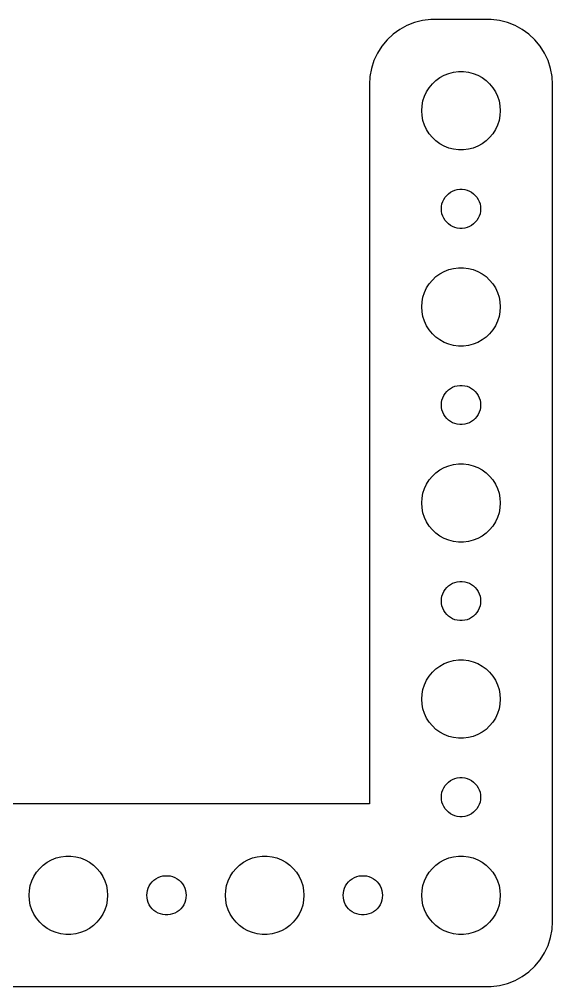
# Model space of a CAD drawing. Header units: metres. Extents: x -37 to 37, y 77 to 151.
# Drawn here: x -3.7 to 37, y 77 to 151 of the extents above; entities that cross this region are included whole.
import ezdxf

# ---------------------------------------------------------------- set-up
doc = ezdxf.new("R2010")
doc.units = ezdxf.units.M

msp = doc.modelspace()

# ---------------------------------------------------------------- linework, layer by layer
for p, q in [((27.686, 150.99), (27.0631, 150.911)), ((32.3139, 150.99), (27.686, 150.99)), ((32.9369, 150.911), (32.3139, 150.99)), ((25.3209, 150.222), (24.8129, 149.853)), ((25.8711, 150.524), (25.3209, 150.222)), ((26.4549, 150.755), (25.8711, 150.524)), ((27.0631, 150.911), (26.4549, 150.755)), ((33.5451, 150.755), (32.9369, 150.911)), ((34.1289, 150.524), (33.5451, 150.755)), ((34.6791, 150.222), (34.1289, 150.524)), ((35.1871, 149.853), (34.6791, 150.222)), ((24.8129, 149.853), (24.3551, 149.423)), ((35.6448, 149.423), (35.1871, 149.853)), ((23.9549, 148.939), (23.6185, 148.409)), ((24.3551, 149.423), (23.9549, 148.939)), ((36.0451, 148.939), (35.6448, 149.423)), ((36.3815, 148.409), (36.0451, 148.939)), ((23.6185, 148.409), (23.3511, 147.841)), ((36.6489, 147.841), (36.3815, 148.409)), ((23.1571, 147.243), (23.0394, 146.627)), ((23.3511, 147.841), (23.1571, 147.243)), ((36.8429, 147.243), (36.6489, 147.841)), ((36.9606, 146.627), (36.8429, 147.243)), ((23.0394, 146.627), (23, 146)), ((28.0877, 146.312), (28.3925, 146.533)), ((28.3925, 146.533), (28.7227, 146.714)), ((28.7227, 146.714), (29.0729, 146.853)), ((29.0729, 146.853), (29.4379, 146.947)), ((29.4379, 146.947), (29.8116, 146.994)), ((29.8116, 146.994), (30.1884, 146.994)), ((30.1884, 146.994), (30.5621, 146.947)), ((30.5621, 146.947), (30.927, 146.853)), ((30.927, 146.853), (31.2773, 146.714)), ((31.2773, 146.714), (31.6075, 146.533)), ((31.6075, 146.533), (31.9123, 146.312)), ((37, 146), (36.9606, 146.627)), ((23, 146), (23, 90.9901)), ((27.3711, 145.445), (27.5729, 145.763)), ((27.5729, 145.763), (27.8131, 146.054)), ((27.8131, 146.054), (28.0877, 146.312)), ((31.9123, 146.312), (32.1869, 146.054)), ((32.1869, 146.054), (32.427, 145.763)), ((32.427, 145.763), (32.6289, 145.445)), ((37, 82), (37, 146)), ((27.0942, 144.746), (27.2107, 145.104)), ((27.2107, 145.104), (27.3711, 145.445)), ((32.6289, 145.445), (32.7893, 145.104)), ((32.7893, 145.104), (32.9057, 144.746)), ((27, 144), (27.0237, 144.376)), ((27.0237, 144.376), (27.0942, 144.746)), ((32.9057, 144.746), (32.9763, 144.376)), ((32.9763, 144.376), (33, 144)), ((27.0237, 143.624), (27, 144)), ((27.0942, 143.254), (27.0237, 143.624)), ((32.9763, 143.624), (32.9057, 143.254)), ((33, 144), (32.9763, 143.624)), ((27.2107, 142.896), (27.0942, 143.254)), ((27.3711, 142.555), (27.2107, 142.896)), ((32.7893, 142.896), (32.6289, 142.555)), ((32.9057, 143.254), (32.7893, 142.896)), ((27.5729, 142.237), (27.3711, 142.555)), ((27.8131, 141.946), (27.5729, 142.237)), ((32.427, 142.237), (32.1869, 141.946)), ((32.6289, 142.555), (32.427, 142.237)), ((28.0877, 141.688), (27.8131, 141.946)), ((28.3925, 141.467), (28.0877, 141.688)), ((28.7227, 141.286), (28.3925, 141.467)), ((31.6075, 141.467), (31.2773, 141.286)), ((31.9123, 141.688), (31.6075, 141.467)), ((32.1869, 141.946), (31.9123, 141.688)), ((29.0729, 141.147), (28.7227, 141.286)), ((29.4379, 141.053), (29.0729, 141.147)), ((29.8116, 141.006), (29.4379, 141.053)), ((30.1884, 141.006), (29.8116, 141.006)), ((30.5621, 141.053), (30.1884, 141.006)), ((30.927, 141.147), (30.5621, 141.053)), ((31.2773, 141.286), (30.927, 141.147)), ((28.9065, 137.527), (29.0439, 137.656)), ((29.0439, 137.656), (29.1963, 137.766)), ((29.1963, 137.766), (29.3613, 137.857)), ((29.3613, 137.857), (29.5365, 137.927)), ((29.5365, 137.927), (29.7189, 137.973)), ((29.7189, 137.973), (29.9058, 137.997)), ((29.9058, 137.997), (30.0942, 137.997)), ((30.0942, 137.997), (30.2811, 137.973)), ((30.2811, 137.973), (30.4635, 137.927)), ((30.4635, 137.927), (30.6387, 137.857)), ((30.6387, 137.857), (30.8037, 137.766)), ((30.8037, 137.766), (30.9561, 137.656)), ((30.9561, 137.656), (31.0934, 137.527)), ((28.5118, 136.688), (28.5471, 136.873)), ((28.5471, 136.873), (28.6053, 137.052)), ((28.6053, 137.052), (28.6855, 137.223)), ((28.6855, 137.223), (28.7865, 137.382)), ((28.7865, 137.382), (28.9065, 137.527)), ((31.0934, 137.527), (31.2135, 137.382)), ((31.2135, 137.382), (31.3145, 137.223)), ((31.3145, 137.223), (31.3947, 137.052)), ((31.3947, 137.052), (31.4529, 136.873)), ((31.4529, 136.873), (31.4882, 136.688)), ((28.5, 136.5), (28.5118, 136.688)), ((28.5118, 136.312), (28.5, 136.5)), ((28.5471, 136.127), (28.5118, 136.312)), ((28.6053, 135.948), (28.5471, 136.127)), ((31.4529, 136.127), (31.3947, 135.948)), ((31.4882, 136.312), (31.4529, 136.127)), ((31.4882, 136.688), (31.5, 136.5)), ((31.5, 136.5), (31.4882, 136.312)), ((28.6855, 135.777), (28.6053, 135.948)), ((28.7865, 135.618), (28.6855, 135.777)), ((28.9065, 135.473), (28.7865, 135.618)), ((29.0439, 135.344), (28.9065, 135.473)), ((31.0934, 135.473), (30.9561, 135.344)), ((31.2135, 135.618), (31.0934, 135.473)), ((31.3145, 135.777), (31.2135, 135.618)), ((31.3947, 135.948), (31.3145, 135.777)), ((29.1963, 135.234), (29.0439, 135.344)), ((29.3613, 135.143), (29.1963, 135.234)), ((29.5365, 135.073), (29.3613, 135.143)), ((29.7189, 135.027), (29.5365, 135.073)), ((29.9058, 135.003), (29.7189, 135.027)), ((30.0942, 135.003), (29.9058, 135.003)), ((30.2811, 135.027), (30.0942, 135.003)), ((30.4635, 135.073), (30.2811, 135.027)), ((30.6387, 135.143), (30.4635, 135.073)), ((30.8037, 135.234), (30.6387, 135.143)), ((30.9561, 135.344), (30.8037, 135.234)), ((28.3925, 131.533), (28.7227, 131.714)), ((28.7227, 131.714), (29.0729, 131.853)), ((29.0729, 131.853), (29.4379, 131.947)), ((29.4379, 131.947), (29.8116, 131.994)), ((29.8116, 131.994), (30.1884, 131.994)), ((30.1884, 131.994), (30.5621, 131.947)), ((30.5621, 131.947), (30.927, 131.853)), ((30.927, 131.853), (31.2773, 131.714)), ((31.2773, 131.714), (31.6075, 131.533)), ((27.5729, 130.763), (27.8131, 131.054)), ((27.8131, 131.054), (28.0877, 131.312)), ((28.0877, 131.312), (28.3925, 131.533)), ((31.6075, 131.533), (31.9123, 131.312)), ((31.9123, 131.312), (32.1869, 131.054)), ((32.1869, 131.054), (32.427, 130.763)), ((27.2107, 130.104), (27.3711, 130.445)), ((27.3711, 130.445), (27.5729, 130.763)), ((32.427, 130.763), (32.6289, 130.445)), ((32.6289, 130.445), (32.7893, 130.104)), ((27.0237, 129.376), (27.0942, 129.746)), ((27.0942, 129.746), (27.2107, 130.104)), ((32.7893, 130.104), (32.9057, 129.746)), ((32.9057, 129.746), (32.9763, 129.376)), ((27, 129), (27.0237, 129.376)), ((27.0237, 128.624), (27, 129)), ((32.9763, 129.376), (33, 129)), ((33, 129), (32.9763, 128.624)), ((27.0942, 128.254), (27.0237, 128.624)), ((27.2107, 127.896), (27.0942, 128.254)), ((32.9057, 128.254), (32.7893, 127.896)), ((32.9763, 128.624), (32.9057, 128.254)), ((27.3711, 127.555), (27.2107, 127.896)), ((27.5729, 127.237), (27.3711, 127.555)), ((32.6289, 127.555), (32.427, 127.237)), ((32.7893, 127.896), (32.6289, 127.555)), ((27.8131, 126.946), (27.5729, 127.237)), ((28.0877, 126.688), (27.8131, 126.946)), ((28.3925, 126.467), (28.0877, 126.688)), ((31.9123, 126.688), (31.6075, 126.467)), ((32.1869, 126.946), (31.9123, 126.688)), ((32.427, 127.237), (32.1869, 126.946)), ((28.7227, 126.286), (28.3925, 126.467)), ((29.0729, 126.147), (28.7227, 126.286)), ((29.4379, 126.053), (29.0729, 126.147)), ((29.8116, 126.006), (29.4379, 126.053)), ((30.1884, 126.006), (29.8116, 126.006)), ((30.5621, 126.053), (30.1884, 126.006)), ((30.927, 126.147), (30.5621, 126.053)), ((31.2773, 126.286), (30.927, 126.147)), ((31.6075, 126.467), (31.2773, 126.286)), ((29.1963, 122.766), (29.3613, 122.857)), ((29.3613, 122.857), (29.5365, 122.927)), ((29.5365, 122.927), (29.7189, 122.973)), ((29.7189, 122.973), (29.9058, 122.997)), ((29.9058, 122.997), (30.0942, 122.997)), ((30.0942, 122.997), (30.2811, 122.973)), ((30.2811, 122.973), (30.4635, 122.927)), ((30.4635, 122.927), (30.6387, 122.857)), ((30.6387, 122.857), (30.8037, 122.766)), ((28.6053, 122.052), (28.6855, 122.223)), ((28.6855, 122.223), (28.7865, 122.382)), ((28.7865, 122.382), (28.9065, 122.527)), ((28.9065, 122.527), (29.0439, 122.656)), ((29.0439, 122.656), (29.1963, 122.766)), ((30.8037, 122.766), (30.9561, 122.656)), ((30.9561, 122.656), (31.0934, 122.527)), ((31.0934, 122.527), (31.2135, 122.382)), ((31.2135, 122.382), (31.3145, 122.223)), ((31.3145, 122.223), (31.3947, 122.052)), ((28.5, 121.5), (28.5118, 121.688)), ((28.5118, 121.312), (28.5, 121.5)), ((28.5118, 121.688), (28.5471, 121.873)), ((28.5471, 121.873), (28.6053, 122.052)), ((31.3947, 122.052), (31.4529, 121.873)), ((31.4529, 121.873), (31.4882, 121.688)), ((31.4882, 121.688), (31.5, 121.5)), ((31.5, 121.5), (31.4882, 121.312)), ((28.5471, 121.127), (28.5118, 121.312)), ((28.6053, 120.948), (28.5471, 121.127)), ((28.6855, 120.777), (28.6053, 120.948)), ((28.7865, 120.618), (28.6855, 120.777)), ((28.9065, 120.473), (28.7865, 120.618)), ((31.2135, 120.618), (31.0934, 120.473)), ((31.3145, 120.777), (31.2135, 120.618)), ((31.3947, 120.948), (31.3145, 120.777)), ((31.4529, 121.127), (31.3947, 120.948)), ((31.4882, 121.312), (31.4529, 121.127)), ((29.0439, 120.344), (28.9065, 120.473)), ((29.1963, 120.234), (29.0439, 120.344)), ((29.3613, 120.143), (29.1963, 120.234)), ((29.5365, 120.073), (29.3613, 120.143)), ((29.7189, 120.027), (29.5365, 120.073)), ((29.9058, 120.003), (29.7189, 120.027)), ((30.0942, 120.003), (29.9058, 120.003)), ((30.2811, 120.027), (30.0942, 120.003)), ((30.4635, 120.073), (30.2811, 120.027)), ((30.6387, 120.143), (30.4635, 120.073)), ((30.8037, 120.234), (30.6387, 120.143)), ((30.9561, 120.344), (30.8037, 120.234)), ((31.0934, 120.473), (30.9561, 120.344)), ((29.0729, 116.853), (29.4379, 116.947)), ((29.4379, 116.947), (29.8116, 116.994)), ((29.8116, 116.994), (30.1884, 116.994)), ((30.1884, 116.994), (30.5621, 116.947)), ((30.5621, 116.947), (30.927, 116.853)), ((27.8131, 116.054), (28.0877, 116.312)), ((28.0877, 116.312), (28.3925, 116.533)), ((28.3925, 116.533), (28.7227, 116.714)), ((28.7227, 116.714), (29.0729, 116.853)), ((30.927, 116.853), (31.2773, 116.714)), ((31.2773, 116.714), (31.6075, 116.533)), ((31.6075, 116.533), (31.9123, 116.312)), ((31.9123, 116.312), (32.1869, 116.054)), ((27.2107, 115.104), (27.3711, 115.445)), ((27.3711, 115.445), (27.5729, 115.763)), ((27.5729, 115.763), (27.8131, 116.054)), ((32.1869, 116.054), (32.427, 115.763)), ((32.427, 115.763), (32.6289, 115.445)), ((32.6289, 115.445), (32.7893, 115.104)), ((27.0237, 114.376), (27.0942, 114.746)), ((27.0942, 114.746), (27.2107, 115.104)), ((32.7893, 115.104), (32.9057, 114.746)), ((32.9057, 114.746), (32.9763, 114.376)), ((27, 114), (27.0237, 114.376)), ((27.0237, 113.624), (27, 114)), ((32.9763, 114.376), (33, 114)), ((33, 114), (32.9763, 113.624)), ((27.0942, 113.254), (27.0237, 113.624)), ((27.2107, 112.896), (27.0942, 113.254)), ((32.9057, 113.254), (32.7893, 112.896)), ((32.9763, 113.624), (32.9057, 113.254)), ((27.3711, 112.555), (27.2107, 112.896)), ((27.5729, 112.237), (27.3711, 112.555)), ((32.6289, 112.555), (32.427, 112.237)), ((32.7893, 112.896), (32.6289, 112.555)), ((27.8131, 111.946), (27.5729, 112.237)), ((28.0877, 111.688), (27.8131, 111.946)), ((32.1869, 111.946), (31.9123, 111.688)), ((32.427, 112.237), (32.1869, 111.946)), ((28.3925, 111.467), (28.0877, 111.688)), ((28.7227, 111.286), (28.3925, 111.467)), ((29.0729, 111.147), (28.7227, 111.286)), ((29.4379, 111.053), (29.0729, 111.147)), ((29.8116, 111.006), (29.4379, 111.053)), ((30.1884, 111.006), (29.8116, 111.006)), ((30.5621, 111.053), (30.1884, 111.006)), ((30.927, 111.147), (30.5621, 111.053)), ((31.2773, 111.286), (30.927, 111.147)), ((31.6075, 111.467), (31.2773, 111.286)), ((31.9123, 111.688), (31.6075, 111.467)), ((28.6855, 107.223), (28.7865, 107.382)), ((28.7865, 107.382), (28.9065, 107.527)), ((28.9065, 107.527), (29.0439, 107.656)), ((29.0439, 107.656), (29.1963, 107.766)), ((29.1963, 107.766), (29.3613, 107.857)), ((29.3613, 107.857), (29.5365, 107.927)), ((29.5365, 107.927), (29.7189, 107.973)), ((29.7189, 107.973), (29.9058, 107.997)), ((29.9058, 107.997), (30.0942, 107.997)), ((30.0942, 107.997), (30.2811, 107.973)), ((30.2811, 107.973), (30.4635, 107.927)), ((30.4635, 107.927), (30.6387, 107.857)), ((30.6387, 107.857), (30.8037, 107.766)), ((30.8037, 107.766), (30.9561, 107.656)), ((30.9561, 107.656), (31.0934, 107.527)), ((31.0934, 107.527), (31.2135, 107.382)), ((31.2135, 107.382), (31.3145, 107.223)), ((28.5, 106.5), (28.5118, 106.688)), ((28.5118, 106.688), (28.5471, 106.873)), ((28.5471, 106.873), (28.6053, 107.052)), ((28.6053, 107.052), (28.6855, 107.223)), ((31.3145, 107.223), (31.3947, 107.052)), ((31.3947, 107.052), (31.4529, 106.873)), ((31.4529, 106.873), (31.4882, 106.688)), ((31.4882, 106.688), (31.5, 106.5)), ((28.5118, 106.312), (28.5, 106.5)), ((28.5471, 106.127), (28.5118, 106.312)), ((28.6053, 105.948), (28.5471, 106.127)), ((28.6855, 105.777), (28.6053, 105.948)), ((31.3947, 105.948), (31.3145, 105.777)), ((31.4529, 106.127), (31.3947, 105.948)), ((31.4882, 106.312), (31.4529, 106.127)), ((31.5, 106.5), (31.4882, 106.312)), ((28.7865, 105.618), (28.6855, 105.777)), ((28.9065, 105.473), (28.7865, 105.618)), ((29.0439, 105.344), (28.9065, 105.473)), ((29.1963, 105.234), (29.0439, 105.344)), ((29.3613, 105.143), (29.1963, 105.234)), ((29.5365, 105.073), (29.3613, 105.143)), ((29.7189, 105.027), (29.5365, 105.073)), ((30.4635, 105.073), (30.2811, 105.027)), ((30.6387, 105.143), (30.4635, 105.073)), ((30.8037, 105.234), (30.6387, 105.143)), ((30.9561, 105.344), (30.8037, 105.234)), ((31.0934, 105.473), (30.9561, 105.344)), ((31.2135, 105.618), (31.0934, 105.473)), ((31.3145, 105.777), (31.2135, 105.618)), ((29.9058, 105.003), (29.7189, 105.027)), ((30.0942, 105.003), (29.9058, 105.003)), ((30.2811, 105.027), (30.0942, 105.003)), ((28.0877, 101.312), (28.3925, 101.533)), ((28.3925, 101.533), (28.7227, 101.714)), ((28.7227, 101.714), (29.0729, 101.853)), ((29.0729, 101.853), (29.4379, 101.947)), ((29.4379, 101.947), (29.8116, 101.994)), ((29.8116, 101.994), (30.1884, 101.994)), ((30.1884, 101.994), (30.5621, 101.947)), ((30.5621, 101.947), (30.927, 101.853)), ((30.927, 101.853), (31.2773, 101.714)), ((31.2773, 101.714), (31.6075, 101.533)), ((31.6075, 101.533), (31.9123, 101.312)), ((27.3711, 100.445), (27.5729, 100.763)), ((27.5729, 100.763), (27.8131, 101.054)), ((27.8131, 101.054), (28.0877, 101.312)), ((31.9123, 101.312), (32.1869, 101.054)), ((32.1869, 101.054), (32.427, 100.763)), ((32.427, 100.763), (32.6289, 100.445)), ((27.0942, 99.7461), (27.2107, 100.104)), ((27.2107, 100.104), (27.3711, 100.445)), ((32.6289, 100.445), (32.7893, 100.104)), ((32.7893, 100.104), (32.9057, 99.7461)), ((27, 99), (27.0237, 99.376)), ((27.0237, 99.376), (27.0942, 99.7461)), ((32.9057, 99.7461), (32.9763, 99.376)), ((32.9763, 99.376), (33, 99)), ((27.0237, 98.624), (27, 99)), ((27.0942, 98.2539), (27.0237, 98.624)), ((32.9763, 98.624), (32.9057, 98.2539)), ((33, 99), (32.9763, 98.624)), ((27.2107, 97.8956), (27.0942, 98.2539)), ((27.3711, 97.5547), (27.2107, 97.8956)), ((32.7893, 97.8956), (32.6289, 97.5547)), ((32.9057, 98.2539), (32.7893, 97.8956)), ((27.5729, 97.2366), (27.3711, 97.5547)), ((27.8131, 96.9464), (27.5729, 97.2366)), ((28.0877, 96.6884), (27.8131, 96.9464)), ((32.1869, 96.9464), (31.9123, 96.6884)), ((32.427, 97.2366), (32.1869, 96.9464)), ((32.6289, 97.5547), (32.427, 97.2366)), ((28.3925, 96.467), (28.0877, 96.6884)), ((28.7227, 96.2855), (28.3925, 96.467)), ((29.0729, 96.1468), (28.7227, 96.2855)), ((31.2773, 96.2855), (30.927, 96.1468)), ((31.6075, 96.467), (31.2773, 96.2855)), ((31.9123, 96.6884), (31.6075, 96.467)), ((29.4379, 96.0531), (29.0729, 96.1468)), ((29.8116, 96.0059), (29.4379, 96.0531)), ((30.1884, 96.0059), (29.8116, 96.0059)), ((30.5621, 96.0531), (30.1884, 96.0059)), ((30.927, 96.1468), (30.5621, 96.0531)), ((28.7865, 92.3817), (28.9065, 92.5268)), ((28.9065, 92.5268), (29.0439, 92.6558)), ((29.0439, 92.6558), (29.1963, 92.7665)), ((29.1963, 92.7665), (29.3613, 92.8572)), ((29.3613, 92.8572), (29.5365, 92.9266)), ((29.5365, 92.9266), (29.7189, 92.9734)), ((29.7189, 92.9734), (29.9058, 92.997)), ((29.9058, 92.997), (30.0942, 92.997)), ((30.0942, 92.997), (30.2811, 92.9734)), ((30.2811, 92.9734), (30.4635, 92.9266)), ((30.4635, 92.9266), (30.6387, 92.8572)), ((30.6387, 92.8572), (30.8037, 92.7665)), ((30.8037, 92.7665), (30.9561, 92.6558)), ((30.9561, 92.6558), (31.0934, 92.5268)), ((31.0934, 92.5268), (31.2135, 92.3817)), ((28.5118, 91.688), (28.5471, 91.873)), ((28.5471, 91.873), (28.6053, 92.0522)), ((28.6053, 92.0522), (28.6855, 92.2226)), ((28.6855, 92.2226), (28.7865, 92.3817)), ((31.2135, 92.3817), (31.3145, 92.2226)), ((31.3145, 92.2226), (31.3947, 92.0522)), ((31.3947, 92.0522), (31.4529, 91.873)), ((31.4529, 91.873), (31.4882, 91.688)), ((28.5, 91.5), (28.5118, 91.688)), ((28.5118, 91.312), (28.5, 91.5)), ((28.5471, 91.127), (28.5118, 91.312)), ((28.6053, 90.9478), (28.5471, 91.127)), ((31.4529, 91.127), (31.3947, 90.9478)), ((31.4882, 91.312), (31.4529, 91.127)), ((31.4882, 91.688), (31.5, 91.5)), ((31.5, 91.5), (31.4882, 91.312)), ((23, 90.9901), (-23, 90.9901)), ((28.6855, 90.7774), (28.6053, 90.9478)), ((28.7865, 90.6183), (28.6855, 90.7774)), ((28.9065, 90.4732), (28.7865, 90.6183)), ((29.0439, 90.3442), (28.9065, 90.4732)), ((29.1963, 90.2335), (29.0439, 90.3442)), ((30.9561, 90.3442), (30.8037, 90.2335)), ((31.0934, 90.4732), (30.9561, 90.3442)), ((31.2135, 90.6183), (31.0934, 90.4732)), ((31.3145, 90.7774), (31.2135, 90.6183)), ((31.3947, 90.9478), (31.3145, 90.7774)), ((29.3613, 90.1427), (29.1963, 90.2335)), ((29.5365, 90.0734), (29.3613, 90.1427)), ((29.7189, 90.0266), (29.5365, 90.0734)), ((29.9058, 90.0029), (29.7189, 90.0266)), ((30.0942, 90.0029), (29.9058, 90.0029)), ((30.2811, 90.0266), (30.0942, 90.0029)), ((30.4635, 90.0734), (30.2811, 90.0266)), ((30.6387, 90.1427), (30.4635, 90.0734)), ((30.8037, 90.2335), (30.6387, 90.1427)), ((-1.60747, 86.533), (-1.27733, 86.7145)), ((-1.27733, 86.7145), (-0.92705, 86.8532)), ((-0.92705, 86.8532), (-0.56213, 86.9469)), ((-0.56213, 86.9469), (-0.18837, 86.9941)), ((-0.18837, 86.9941), (0.18837, 86.9941)), ((0.18837, 86.9941), (0.56213, 86.9469)), ((0.56213, 86.9469), (0.92705, 86.8532)), ((0.92705, 86.8532), (1.27733, 86.7145)), ((1.27733, 86.7145), (1.60747, 86.533)), ((13.3925, 86.533), (13.7227, 86.7145)), ((13.7227, 86.7145), (14.0729, 86.8532)), ((14.0729, 86.8532), (14.4379, 86.9469)), ((14.4379, 86.9469), (14.8116, 86.9941)), ((14.8116, 86.9941), (15.1884, 86.9941)), ((15.1884, 86.9941), (15.5621, 86.9469)), ((15.5621, 86.9469), (15.927, 86.8532)), ((15.927, 86.8532), (16.2773, 86.7145)), ((16.2773, 86.7145), (16.6075, 86.533)), ((28.3925, 86.533), (28.7227, 86.7145)), ((28.7227, 86.7145), (29.0729, 86.8532)), ((29.0729, 86.8532), (29.4379, 86.9469)), ((29.4379, 86.9469), (29.8116, 86.9941)), ((29.8116, 86.9941), (30.1884, 86.9941)), ((30.1884, 86.9941), (30.5621, 86.9469)), ((30.5621, 86.9469), (30.927, 86.8532)), ((30.927, 86.8532), (31.2773, 86.7145)), ((31.2773, 86.7145), (31.6075, 86.533)), ((-2.42705, 85.7634), (-2.1869, 86.0536)), ((-2.1869, 86.0536), (-1.91226, 86.3115)), ((-1.91226, 86.3115), (-1.60747, 86.533)), ((1.60747, 86.533), (1.91226, 86.3115)), ((1.91226, 86.3115), (2.1869, 86.0536)), ((2.1869, 86.0536), (2.42705, 85.7634)), ((12.5729, 85.7634), (12.8131, 86.0536)), ((12.8131, 86.0536), (13.0877, 86.3115)), ((13.0877, 86.3115), (13.3925, 86.533)), ((16.6075, 86.533), (16.9123, 86.3115)), ((16.9123, 86.3115), (17.1869, 86.0536)), ((17.1869, 86.0536), (17.427, 85.7634)), ((27.5729, 85.7634), (27.8131, 86.0536)), ((27.8131, 86.0536), (28.0877, 86.3115)), ((28.0877, 86.3115), (28.3925, 86.533)), ((31.6075, 86.533), (31.9123, 86.3115)), ((31.9123, 86.3115), (32.1869, 86.0536)), ((32.1869, 86.0536), (32.427, 85.7634)), ((-2.90575, 84.7461), (-2.78932, 85.1044)), ((-2.78932, 85.1044), (-2.62891, 85.4453)), ((-2.62891, 85.4453), (-2.42705, 85.7634)), ((2.42705, 85.7634), (2.62891, 85.4453)), ((2.62891, 85.4453), (2.78932, 85.1044)), ((2.78932, 85.1044), (2.90575, 84.7461)), ((6.40654, 85.0268), (6.54385, 85.1558)), ((6.54385, 85.1558), (6.69626, 85.2665)), ((6.69626, 85.2665), (6.86133, 85.3572)), ((6.86133, 85.3572), (7.03647, 85.4266)), ((7.03647, 85.4266), (7.21892, 85.4734)), ((7.21892, 85.4734), (7.40581, 85.497)), ((7.40581, 85.497), (7.59418, 85.497)), ((7.59418, 85.497), (7.78107, 85.4734)), ((7.78107, 85.4734), (7.96352, 85.4266)), ((7.96352, 85.4266), (8.13866, 85.3572)), ((8.13866, 85.3572), (8.30373, 85.2665)), ((8.30373, 85.2665), (8.45613, 85.1558)), ((8.45613, 85.1558), (8.59344, 85.0268)), ((12.0942, 84.7461), (12.2107, 85.1044)), ((12.2107, 85.1044), (12.3711, 85.4453)), ((12.3711, 85.4453), (12.5729, 85.7634)), ((17.427, 85.7634), (17.6289, 85.4453)), ((17.6289, 85.4453), (17.7893, 85.1044)), ((17.7893, 85.1044), (17.9057, 84.7461)), ((21.4065, 85.0268), (21.5439, 85.1558)), ((21.5439, 85.1558), (21.6963, 85.2665)), ((21.6963, 85.2665), (21.8613, 85.3572)), ((21.8613, 85.3572), (22.0365, 85.4266)), ((22.0365, 85.4266), (22.2189, 85.4734)), ((22.2189, 85.4734), (22.4058, 85.497)), ((22.4058, 85.497), (22.5942, 85.497)), ((22.5942, 85.497), (22.7811, 85.4734)), ((22.7811, 85.4734), (22.9635, 85.4266)), ((22.9635, 85.4266), (23.1387, 85.3572)), ((23.1387, 85.3572), (23.3037, 85.2665)), ((23.3037, 85.2665), (23.4561, 85.1558)), ((23.4561, 85.1558), (23.5934, 85.0268)), ((27.0942, 84.7461), (27.2107, 85.1044)), ((27.2107, 85.1044), (27.3711, 85.4453)), ((27.3711, 85.4453), (27.5729, 85.7634)), ((32.427, 85.7634), (32.6289, 85.4453)), ((32.6289, 85.4453), (32.7893, 85.1044)), ((32.7893, 85.1044), (32.9057, 84.7461)), ((-3, 84), (-2.97633, 84.376)), ((-2.97633, 84.376), (-2.90575, 84.7461)), ((2.90575, 84.7461), (2.97633, 84.376)), ((2.97633, 84.376), (3, 84)), ((6.01183, 84.188), (6.04712, 84.373)), ((6.04712, 84.373), (6.10533, 84.5522)), ((6.10533, 84.5522), (6.18553, 84.7226)), ((6.18553, 84.7226), (6.28647, 84.8817)), ((6.28647, 84.8817), (6.40654, 85.0268)), ((8.59344, 85.0268), (8.71352, 84.8817)), ((8.71352, 84.8817), (8.81445, 84.7226)), ((8.81445, 84.7226), (8.89465, 84.5522)), ((8.89465, 84.5522), (8.95287, 84.373)), ((8.95287, 84.373), (8.98816, 84.188)), ((12, 84), (12.0237, 84.376)), ((12.0237, 84.376), (12.0942, 84.7461)), ((17.9057, 84.7461), (17.9763, 84.376)), ((17.9763, 84.376), (18, 84)), ((21.0118, 84.188), (21.0471, 84.373)), ((21.0471, 84.373), (21.1053, 84.5522)), ((21.1053, 84.5522), (21.1855, 84.7226)), ((21.1855, 84.7226), (21.2865, 84.8817)), ((21.2865, 84.8817), (21.4065, 85.0268)), ((23.5934, 85.0268), (23.7135, 84.8817)), ((23.7135, 84.8817), (23.8145, 84.7226)), ((23.8145, 84.7226), (23.8947, 84.5522)), ((23.8947, 84.5522), (23.9529, 84.373)), ((23.9529, 84.373), (23.9882, 84.188)), ((27, 84), (27.0237, 84.376)), ((27.0237, 84.376), (27.0942, 84.7461)), ((32.9057, 84.7461), (32.9763, 84.376)), ((32.9763, 84.376), (33, 84)), ((-2.97633, 83.624), (-3, 84)), ((-2.90575, 83.2539), (-2.97633, 83.624)), ((2.97633, 83.624), (2.90575, 83.2539)), ((3, 84), (2.97633, 83.624)), ((6, 84), (6.01183, 84.188)), ((6.01183, 83.812), (6, 84)), ((6.04712, 83.627), (6.01183, 83.812)), ((6.10533, 83.4478), (6.04712, 83.627)), ((8.95287, 83.627), (8.89465, 83.4478)), ((8.98816, 83.812), (8.95287, 83.627)), ((8.98816, 84.188), (9, 84)), ((9, 84), (8.98816, 83.812)), ((12.0237, 83.624), (12, 84)), ((12.0942, 83.2539), (12.0237, 83.624)), ((17.9763, 83.624), (17.9057, 83.2539)), ((18, 84), (17.9763, 83.624)), ((21, 84), (21.0118, 84.188)), ((21.0118, 83.812), (21, 84)), ((21.0471, 83.627), (21.0118, 83.812)), ((21.1053, 83.4478), (21.0471, 83.627)), ((23.9529, 83.627), (23.8947, 83.4478)), ((23.9882, 83.812), (23.9529, 83.627)), ((23.9882, 84.188), (24, 84)), ((24, 84), (23.9882, 83.812)), ((27.0237, 83.624), (27, 84)), ((27.0942, 83.2539), (27.0237, 83.624)), ((32.9763, 83.624), (32.9057, 83.2539)), ((33, 84), (32.9763, 83.624)), ((-2.78932, 82.8956), (-2.90575, 83.2539)), ((-2.62891, 82.5547), (-2.78932, 82.8956)), ((2.78932, 82.8956), (2.62891, 82.5547)), ((2.90575, 83.2539), (2.78932, 82.8956)), ((6.18553, 83.2774), (6.10533, 83.4478)), ((6.28647, 83.1183), (6.18553, 83.2774)), ((6.40654, 82.9732), (6.28647, 83.1183)), ((6.54385, 82.8442), (6.40654, 82.9732)), ((8.59344, 82.9732), (8.45613, 82.8442)), ((8.71352, 83.1183), (8.59344, 82.9732)), ((8.81445, 83.2774), (8.71352, 83.1183)), ((8.89465, 83.4478), (8.81445, 83.2774)), ((12.2107, 82.8956), (12.0942, 83.2539)), ((12.3711, 82.5547), (12.2107, 82.8956)), ((17.7893, 82.8956), (17.6289, 82.5547)), ((17.9057, 83.2539), (17.7893, 82.8956)), ((21.1855, 83.2774), (21.1053, 83.4478)), ((21.2865, 83.1183), (21.1855, 83.2774)), ((21.4065, 82.9732), (21.2865, 83.1183)), ((21.5439, 82.8442), (21.4065, 82.9732)), ((23.5934, 82.9732), (23.4561, 82.8442)), ((23.7135, 83.1183), (23.5934, 82.9732)), ((23.8145, 83.2774), (23.7135, 83.1183)), ((23.8947, 83.4478), (23.8145, 83.2774)), ((27.2107, 82.8956), (27.0942, 83.2539)), ((27.3711, 82.5547), (27.2107, 82.8956)), ((32.7893, 82.8956), (32.6289, 82.5547)), ((32.9057, 83.2539), (32.7893, 82.8956)), ((-2.42705, 82.2366), (-2.62891, 82.5547)), ((-2.1869, 81.9464), (-2.42705, 82.2366)), ((2.42705, 82.2366), (2.1869, 81.9464)), ((2.62891, 82.5547), (2.42705, 82.2366)), ((6.69626, 82.7335), (6.54385, 82.8442)), ((6.86133, 82.6428), (6.69626, 82.7335)), ((7.03647, 82.5734), (6.86133, 82.6428)), ((7.21892, 82.5266), (7.03647, 82.5734)), ((7.40581, 82.503), (7.21892, 82.5266)), ((7.59418, 82.503), (7.40581, 82.503)), ((7.78107, 82.5266), (7.59418, 82.503)), ((7.96352, 82.5734), (7.78107, 82.5266)), ((8.13866, 82.6428), (7.96352, 82.5734)), ((8.30373, 82.7335), (8.13866, 82.6428)), ((8.45613, 82.8442), (8.30373, 82.7335)), ((12.5729, 82.2366), (12.3711, 82.5547)), ((12.8131, 81.9464), (12.5729, 82.2366)), ((17.427, 82.2366), (17.1869, 81.9464)), ((17.6289, 82.5547), (17.427, 82.2366)), ((21.6963, 82.7335), (21.5439, 82.8442)), ((21.8613, 82.6428), (21.6963, 82.7335)), ((22.0365, 82.5734), (21.8613, 82.6428)), ((22.2189, 82.5266), (22.0365, 82.5734)), ((22.4058, 82.503), (22.2189, 82.5266)), ((22.5942, 82.503), (22.4058, 82.503)), ((22.7811, 82.5266), (22.5942, 82.503)), ((22.9635, 82.5734), (22.7811, 82.5266)), ((23.1387, 82.6428), (22.9635, 82.5734)), ((23.3037, 82.7335), (23.1387, 82.6428)), ((23.4561, 82.8442), (23.3037, 82.7335)), ((27.5729, 82.2366), (27.3711, 82.5547)), ((27.8131, 81.9464), (27.5729, 82.2366)), ((32.427, 82.2366), (32.1869, 81.9464)), ((32.6289, 82.5547), (32.427, 82.2366)), ((-1.91226, 81.6885), (-2.1869, 81.9464)), ((-1.60747, 81.467), (-1.91226, 81.6885)), ((-1.27733, 81.2855), (-1.60747, 81.467)), ((1.60747, 81.467), (1.27733, 81.2855)), ((1.91226, 81.6885), (1.60747, 81.467)), ((2.1869, 81.9464), (1.91226, 81.6885)), ((13.0877, 81.6885), (12.8131, 81.9464)), ((13.3925, 81.467), (13.0877, 81.6885)), ((13.7227, 81.2855), (13.3925, 81.467)), ((16.6075, 81.467), (16.2773, 81.2855)), ((16.9123, 81.6885), (16.6075, 81.467)), ((17.1869, 81.9464), (16.9123, 81.6885)), ((28.0877, 81.6885), (27.8131, 81.9464)), ((28.3925, 81.467), (28.0877, 81.6885)), ((28.7227, 81.2855), (28.3925, 81.467)), ((31.6075, 81.467), (31.2773, 81.2855)), ((31.9123, 81.6885), (31.6075, 81.467)), ((32.1869, 81.9464), (31.9123, 81.6885)), ((36.9606, 81.3733), (37, 82)), ((-0.92705, 81.1468), (-1.27733, 81.2855)), ((-0.56213, 81.0531), (-0.92705, 81.1468)), ((-0.18837, 81.0059), (-0.56213, 81.0531)), ((0.18837, 81.0059), (-0.18837, 81.0059)), ((0.56213, 81.0531), (0.18837, 81.0059)), ((0.92705, 81.1468), (0.56213, 81.0531)), ((1.27733, 81.2855), (0.92705, 81.1468)), ((14.0729, 81.1468), (13.7227, 81.2855)), ((14.4379, 81.0531), (14.0729, 81.1468)), ((14.8116, 81.0059), (14.4379, 81.0531)), ((15.1884, 81.0059), (14.8116, 81.0059)), ((15.5621, 81.0531), (15.1884, 81.0059)), ((15.927, 81.1468), (15.5621, 81.0531)), ((16.2773, 81.2855), (15.927, 81.1468)), ((29.0729, 81.1468), (28.7227, 81.2855)), ((29.4379, 81.0531), (29.0729, 81.1468)), ((29.8116, 81.0059), (29.4379, 81.0531)), ((30.1884, 81.0059), (29.8116, 81.0059)), ((30.5621, 81.0531), (30.1884, 81.0059)), ((30.927, 81.1468), (30.5621, 81.0531)), ((31.2773, 81.2855), (30.927, 81.1468)), ((36.6489, 80.1594), (36.8429, 80.7566)), ((36.8429, 80.7566), (36.9606, 81.3733)), ((36.3815, 79.5912), (36.6489, 80.1594)), ((36.0451, 79.0611), (36.3815, 79.5912)), ((35.1871, 78.1474), (35.6448, 78.5773)), ((35.6448, 78.5773), (36.0451, 79.0611)), ((34.1289, 77.4759), (34.6791, 77.7784)), ((34.6791, 77.7784), (35.1871, 78.1474)), ((-32.3139, 77.0099), (32.3139, 77.0099)), ((32.3139, 77.0099), (32.9369, 77.0886)), ((32.9369, 77.0886), (33.5451, 77.2447)), ((33.5451, 77.2447), (34.1289, 77.4759))]:
    msp.add_line(p, q)

doc.saveas('drawing.dxf')
